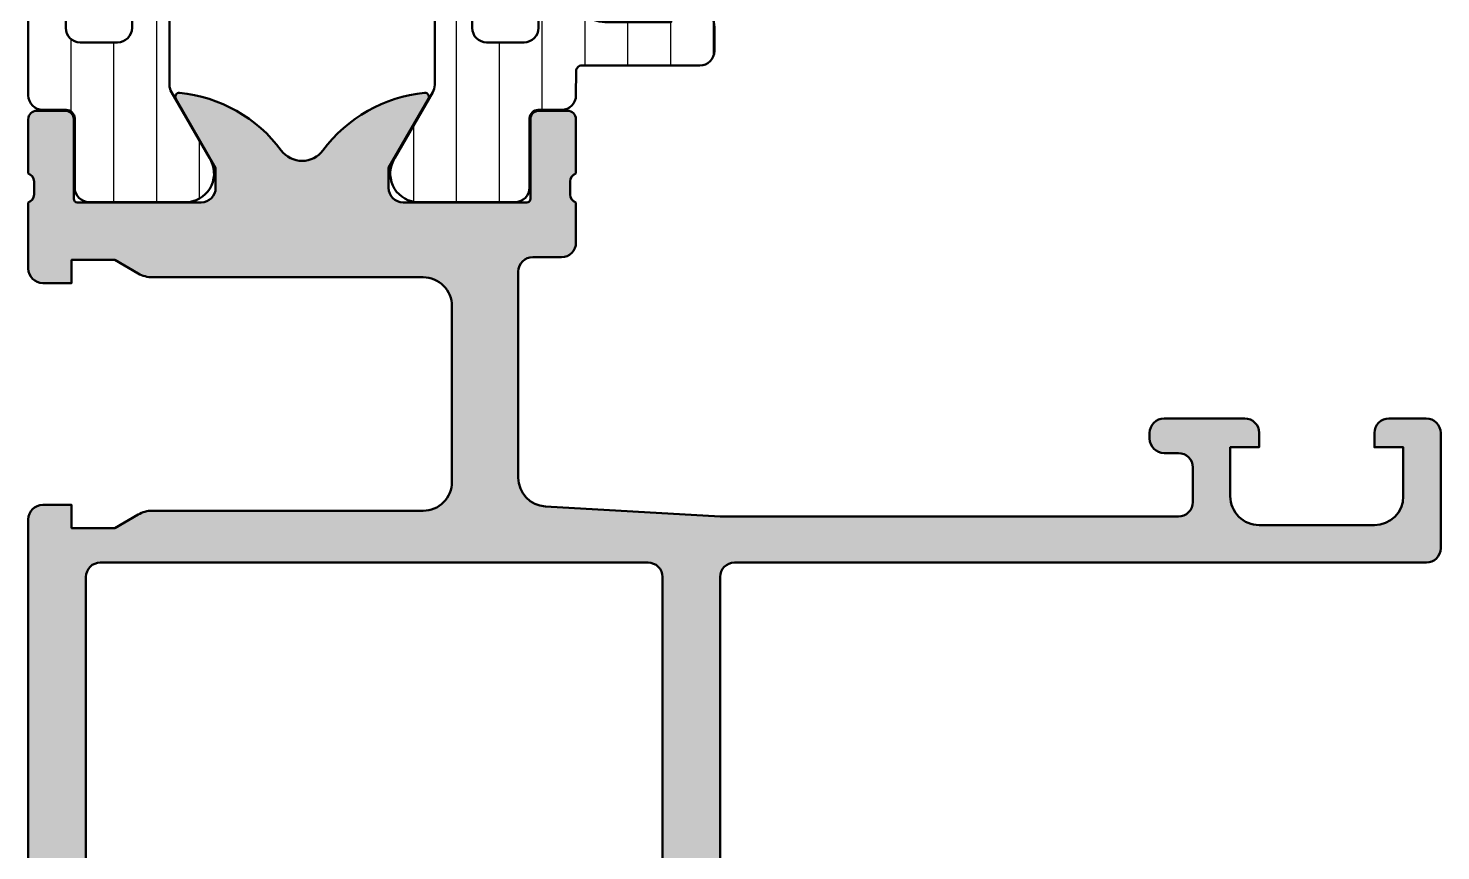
# Model space of a CAD drawing. Extents: x 0 to 49, y -95 to 75.
# Drawn here: x 0 to 49, y -10 to 18.54 of the extents above; entities that cross this region are included whole.
import ezdxf

# ---------------------------------------------------------------- set-up
doc = ezdxf.new("R2010")
doc.units = 0
for name, color, linetype, lineweight in [('0S-Alu contour', 7, 'Continuous', 50), ('0S-Alu hatch', 252, 'Continuous', 25), ('0S-Plastic contour', 254, 'Continuous', 50), ('0S-Plastic hatch', 253, 'Continuous', 25)]:
    doc.layers.add(name, color=color, linetype=linetype, lineweight=lineweight)
pattern_1 = [(90, (0, 0), (-1.4859, 0), [])]

# ---------------------------------------------------------------- blocks, each defined once
blk = doc.blocks.new('284029__09748C78_ECF6_44D1_A570_3251EB0C6A96___5C13610F_D05B_41A2_BBB3_F59C2A48DB5F_')
at = {"layer": '0S-Plastic hatch'}
h = blk.add_hatch(dxfattribs=at)
h.set_pattern_fill('ANSI31', color=256, scale=0.4680000000000001, angle=45, style=0)
h.set_pattern_definition(pattern_1)
edge = h.paths.add_edge_path()
edge.add_line((14.09998869130261, 50.92833361702787), (14.10107500373369, 16.57406486142846))
edge.add_ellipse((13.60107500401576, 16.57404727381013), major_axis=(-0.5000000000272513, 0), ratio=1, start_angle=150.0020786997533, end_angle=180.0020153926869, ccw=False)
edge.add_line((14.03409677568532, 16.32406298372892), (12.71570977789662, 14.04035838247477))
edge.add_arc((13.55698200855539, 13.49975392838028), 0.9999960709244785, 147.2750591980459, 261.8204672459872)
edge.add_line((13.41470721164119, 12.50993069970386), (16.89124870744704, 12.51005734716796))
edge.add_arc((16.89123323682728, 13.01005332437419), 0.4999959774455648, 270.0017728167003, 360.0023777790716)
edge.add_line((17.39122921384228, 13.01007407424409), (17.39081033362949, 15.41007244358258))
edge.add_ellipse((17.69081033343269, 15.41008330981691), major_axis=(-0.2999999999999934, 0), ratio=1, start_angle=-89.99792470211452, end_angle=0.002075297898500139, ccw=False)
edge.add_line((17.69079946719838, 15.71008330962011), (18.50113080001328, 15.71011193603832))
edge.add_arc((18.50111536862897, 16.21010925689816), 0.4999973210979775, 270.0017683158605, 360.0023822800018)
edge.add_line((19.00111268929476, 16.21013004610164), (19.0024332342847, 17.05120229122875))
edge.add_ellipse((19.20243323428467, 17.05120229122876), major_axis=(-0.1999999999999744, 0), ratio=1, start_angle=269.99999999999693, end_angle=360, ccw=False)
edge.add_line((19.20243323428468, 17.25120229122874), (23.30243323427305, 17.25120229122873))
edge.add_arc((23.30243323427306, 17.75120229122872), 0.4999999999999929, 269.9999999999984, 360)
edge.add_line((23.80243323427305, 17.75120229122872), (23.8024332342726, 18.58195151458679))
edge.add_arc((22.80243323427312, 18.58195151458676), 0.9999999999994704, 0, 74.99999999891885)
edge.add_line((23.06125227939373, 19.54787734087043), (22.30243323427317, 19.75120229122868))
edge.add_line((22.30243323427317, 19.75120229122868), (22.30243323427305, 18.75120229122873))
edge.add_line((22.30243323427305, 18.75120229122873), (20.0024332342847, 18.75120229122873))
edge.add_ellipse((20.0041424800059, 19.75532877543036), major_axis=(-1.004127938958011, 0), ratio=1, start_angle=0.23408772131568867, end_angle=89.90246998468012, ccw=False)
edge.add_line((19.00002292155801, 19.75122632025457), (19.00002292155801, 22.75110467439828))
edge.add_ellipse((20.00414226812574, 22.74707631855113), major_axis=(-1.004127427074085, 0), ratio=1, start_angle=270.0975179750856, end_angle=359.7701403215128, ccw=False)
edge.add_line((20.00243323428465, 23.75120229122874), (22.30243323427306, 23.75120229122874))
edge.add_line((22.30243323427306, 23.75120229122874), (22.30243323427306, 22.75120229122874))
edge.add_line((22.30243323427306, 22.75120229122874), (23.06125227939372, 22.95452724155691))
edge.add_arc((22.80243323427294, 23.92045306784114), 1.000000000000053, 285.0000000010824, 360)
edge.add_line((23.80243323427299, 23.92045306784114), (23.802433234273, 24.75120229122879))
edge.add_arc((23.30243323427307, 24.7512022912288), 0.4999999999999432, 0, 90.0000000000016)
edge.add_line((23.30243323427305, 25.25120229122875), (19.20243323428476, 25.25120229122874))
edge.add_ellipse((19.20416178718006, 25.45537538707201), major_axis=(-0.2041804127759002, 0), ratio=1, start_angle=1.1558689438223269, end_angle=89.5149389342746, ccw=False)
edge.add_line((19.00002292155801, 25.45125658823265), (19, 51.29262339778482))
edge.add_arc((18.5000026791402, 51.29260796640055), 0.4999973210979491, 0.0017683158931002, 90.0023822799165)
edge.add_line((18.49998188993747, 51.79260528706631), (17.68965055712254, 51.79257666064811))
edge.add_ellipse((17.68963969088828, 52.09257666045133), major_axis=(-0.3000000000000183, 0), ratio=1, start_angle=0.002075297898500139, end_angle=90.00207529787599, ccw=False)
edge.add_line((17.38963969108505, 52.09256579421694), (17.38988471166585, 54.49256418760248))
edge.add_arc((16.88988873445959, 54.49254871698271), 0.4999959774456003, 0.0017728167248697, 90.00237777907167)
edge.add_line((16.88986798458969, 54.99254469399775), (13.41332648878387, 54.99241804653365))
edge.add_arc((13.55567298966561, 54.00260512706299), 0.9999960709244696, 98.18368334978396, 212.729091397729)
edge.add_line((12.71443992344539, 53.46193973131242), (14.0329923529018, 51.17833064206305))
edge.add_ellipse((13.59998869164993, 50.9283149838687), major_axis=(-0.499999999999874, 0), ratio=1, start_angle=180.0021352027152, end_angle=210.002071897236, ccw=False)
edge = h.paths.add_edge_path()
edge.add_line((17.70055130142632, 48.95118994235431), (17.70055130142633, 40.10119604587005))
edge.add_ellipse((17.20055129926904, 40.10119604774748), major_axis=(-0.5000000021572859, 0), ratio=1, start_angle=89.99810091050148, end_angle=180, ccw=False)
edge.add_line((17.2005347265867, 39.60119604586484), (15.90054062027396, 39.60119604586484))
edge.add_ellipse((15.90053698091721, 40.10119240650809), major_axis=(-0.4999963606564967, 0), ratio=1, start_angle=-0.000417042864683026, end_angle=90.00041704259922, ccw=False)
edge.add_line((15.40054062027396, 40.10119604586716), (15.40054062027398, 48.95118994234916))
edge.add_ellipse((15.90053698091736, 48.95119358170578), major_axis=(-0.4999963606566246, 0), ratio=1, start_angle=-90.00041704258331, end_angle=0.00041704286462618256, ccw=False)
edge.add_line((15.90054062027397, 49.45118994234917), (17.20053472654187, 49.45118994234916))
edge.add_ellipse((17.20055129933873, 48.9511899405362), major_axis=(-0.5000000020876216, 0), ratio=1, start_angle=180, end_angle=270.00189910262196, ccw=False)
edge = h.paths.add_edge_path()
edge.add_line((17.70055130141595, 38.10119604656852), (17.70055130141594, 29.40118994305283))
edge.add_ellipse((17.20055130141596, 29.4011899430476), major_axis=(-0.4999999999999787, 0), ratio=1, start_angle=89.9999999999975, end_angle=180, ccw=False)
edge.add_line((17.20055130141594, 28.90118994304762), (15.90054062026359, 28.90118994304764))
edge.add_ellipse((15.90054062026358, 29.40118994304762), major_axis=(-0.4999999999999858, 0), ratio=1, start_angle=0, end_angle=90.0000000000008, ccw=False)
edge.add_line((15.4005406202636, 29.40118994304762), (15.40054062026359, 38.10119604656851))
edge.add_ellipse((15.9005406202636, 38.1011960465633), major_axis=(-0.5000000000000107, 0), ratio=1, start_angle=270.00000000119184, end_angle=360, ccw=False)
edge.add_line((15.9005406202532, 38.6011960465633), (17.20055130140553, 38.60119604656331))
edge.add_ellipse((17.20055130141595, 38.1011960465633), major_axis=(-0.5000000000000142, 0), ratio=1, start_angle=180, end_angle=270.00000000119405, ccw=False)
edge = h.paths.add_edge_path()
edge.add_line((17.70055130141594, 27.40118994305277), (17.70055130141594, 18.55118078777943))
edge.add_ellipse((17.20056656020501, 18.55118078777423), major_axis=(-0.4999847412109304, 0), ratio=1, start_angle=89.9999999999996, end_angle=180, ccw=False)
edge.add_line((17.20056656020501, 18.0511960465633), (15.90055587905266, 18.0511960465633))
edge.add_ellipse((15.90055587905266, 18.55121130535237), major_axis=(-0.5000152587890625, 0), ratio=1, start_angle=0, end_angle=90, ccw=False)
edge.add_line((15.4005406202636, 18.55121130535237), (15.4005406202636, 27.40118994304763))
edge.add_ellipse((15.90053698090691, 27.40119358240433), major_axis=(-0.4999963606565589, 0), ratio=1, start_angle=-90.00041704259212, end_angle=0.00041704286462618256, ccw=False)
edge.add_line((15.9005406202636, 27.90118994304764), (17.20053472653152, 27.90118994304763))
edge.add_ellipse((17.20055129932833, 27.40118994123467), major_axis=(-0.5000000020876109, 0), ratio=1, start_angle=180, end_angle=270.0018991026167, ccw=False)
at = {"layer": '0S-Alu contour', "color": 7}
for points in [[(15.90054062027397, 49.45118994234917), (17.20053472654187, 49.45118994234916)], [(15.40054062027396, 40.10119604586716), (15.40054062027398, 48.95118994234916)], [(17.70055130142632, 48.95118994235431), (17.70055130142633, 40.10119604587005)], [(17.2005347265867, 39.60119604586484), (15.90054062027396, 39.60119604586484)], [(15.9005406202532, 38.6011960465633), (17.20055130140553, 38.60119604656331)], [(15.4005406202636, 29.40118994304762), (15.40054062026359, 38.10119604656851)], [(17.70055130141595, 38.10119604656852), (17.70055130141594, 29.40118994305283)], [(17.20055130141594, 28.90118994304762), (15.90054062026359, 28.90118994304764)], [(15.9005406202636, 27.90118994304764), (17.20053472653152, 27.90118994304763)], [(15.4005406202636, 18.55121130535237), (15.4005406202636, 27.40118994304763)], [(17.70055130141594, 27.40118994305277), (17.70055130141594, 18.55118078777943)], [(17.20056656020501, 18.0511960465633), (15.90055587905266, 18.0511960465633)]]:
    blk.add_lwpolyline(points, dxfattribs=at)
at = {"layer": '0S-Alu contour', "color": 7, "extrusion": (0, 0, -1)}
for centre, radius, start, end in [((-15.90053698091736, 48.95119358170578), 0.4999963606566246, 359.9995829571354, 90.00041704258331), ((-17.20055129933873, 48.9511899405362), 0.5000000020876216, 89.99810089737804, 180), ((-15.90053698091721, 40.10119240650809), 0.4999963606564967, 269.9995829574008, 0.0004170428646345), ((-17.20055129926904, 40.10119604774748), 0.5000000021572859, 180, 270.0018990894985), ((-15.9005406202636, 38.1011960465633), 0.5000000000000107, 0, 89.99999999880818), ((-17.20055130141595, 38.1011960465633), 0.5000000000000142, 89.99999999880595, 180), ((-15.90054062026358, 29.40118994304762), 0.4999999999999858, 269.9999999999992, 0), ((-17.20055130141596, 29.4011899430476), 0.4999999999999787, 180, 270.0000000000025), ((-15.90053698090691, 27.40119358240433), 0.4999963606565589, 359.9995829571354, 90.00041704259226), ((-17.20055129932833, 27.40118994123467), 0.5000000020876109, 89.99810089738334, 180), ((-15.90055587905266, 18.55121130535237), 0.5000152587890625, 270, 0), ((-17.20056656020501, 18.55118078777423), 0.4999847412109304, 180, 270.0000000000004)]:
    blk.add_arc(centre, radius, start, end, dxfattribs=at)
at = {"layer": '0S-Plastic contour', "color": 7}
for points in [[(16.88986798458969, 54.99254469399775), (13.41332648878387, 54.99241804653365)], [(17.38963969108505, 52.09256579421694), (17.38988471166585, 54.49256418760248)], [(12.71443992344539, 53.46193973131242), (14.0329923529018, 51.17833064206305)], [(18.49998188993747, 51.79260528706631), (17.68965055712254, 51.79257666064811)], [(19.00002292155801, 25.45125658823265), (19, 51.29262339778482)], [(14.09998869130261, 50.92833361702787), (14.10107500373369, 16.57406486142846)], [(23.30243323427305, 25.25120229122875), (19.20243323428476, 25.25120229122874)], [(23.80243323427299, 23.92045306784114), (23.802433234273, 24.75120229122879)], [(20.00243323428465, 23.75120229122874), (22.30243323427306, 23.75120229122874), (22.30243323427306, 22.75120229122874), (23.06125227939372, 22.95452724155691)], [(19.00002292155801, 19.75122632025457), (19.00002292155801, 22.75110467439828)], [(23.06125227939373, 19.54787734087043), (22.30243323427317, 19.75120229122868), (22.30243323427305, 18.75120229122873), (20.0024332342847, 18.75120229122873)], [(23.80243323427305, 17.75120229122872), (23.8024332342726, 18.58195151458679)], [(19.20243323428468, 17.25120229122874), (23.30243323427305, 17.25120229122873)], [(19.00111268929476, 16.21013004610164), (19.0024332342847, 17.05120229122875)], [(14.03409677568532, 16.32406298372892), (12.71570977789662, 14.04035838247477)], [(17.69079946719838, 15.71008330962011), (18.50113080001328, 15.71011193603832)], [(17.39122921384228, 13.01007407424409), (17.39081033362949, 15.41007244358258)], [(13.41470721164119, 12.50993069970386), (16.89124870744704, 12.51005734716796)]]:
    blk.add_lwpolyline(points, dxfattribs=at)
for centre, radius, start, end in [((13.55567298966561, 54.00260512706299), 0.9999960709244696, 98.18368334978396, 212.729091397729), ((16.88988873445959, 54.49254871698271), 0.4999959774456003, 0.0017728167248697, 90.00237777907167), ((18.5000026791402, 51.29260796640055), 0.4999973210979491, 0.0017683158931002, 90.0023822799165), ((23.30243323427307, 24.7512022912288), 0.4999999999999432, 0, 90.0000000000016), ((22.80243323427294, 23.92045306784114), 1.000000000000053, 285.0000000010824, 0), ((22.80243323427312, 18.58195151458676), 0.9999999999994704, 0, 74.99999999891885), ((23.30243323427306, 17.75120229122872), 0.4999999999999929, 269.9999999999984, 0), ((18.50111536862897, 16.21010925689816), 0.4999973210979775, 270.0017683158605, 0.0023822800018465), ((13.55698200855539, 13.49975392838028), 0.9999960709244785, 147.2750591980459, 261.8204672459872), ((16.89123323682728, 13.01005332437419), 0.4999959774455648, 270.0017728167003, 0.0023777790715539)]:
    blk.add_arc(centre, radius, start, end, dxfattribs=at)
at = {"layer": '0S-Plastic contour', "color": 7, "extrusion": (0, 0, -1)}
for centre, radius, start, end in [((-17.68963969088828, 52.09257666045133), 0.3000000000000183, 269.997924702124, 359.9979247021015), ((-13.59998869164993, 50.9283149838687), 0.499999999999874, 149.997928102764, 179.9978647972848), ((-19.20416178718006, 25.45537538707201), 0.2041804127759002, 270.4850610657254, 358.8441310561777), ((-20.00414226812574, 22.74707631855113), 1.004127427074085, 0.2298596784871673, 89.90248202491439), ((-20.0041424800059, 19.75532877543036), 1.004127938958011, 270.0975300153199, 359.7659122786843), ((-19.20243323428467, 17.05120229122876), 0.1999999999999744, 0, 90.00000000000306), ((-13.60107500401576, 16.57404727381013), 0.5000000000272513, 179.9979846073131, 209.9979213002468), ((-17.69081033343269, 15.41008330981691), 0.2999999999999934, 359.9979247021015, 89.99792470211455)]:
    blk.add_arc(centre, radius, start, end, dxfattribs=at)
blk = doc.blocks.new('284029__3BB3FDA7_FF29_4E46_ABAE_B8076FEE9A4C___2D471C62_AC7B_4EA0_95AF_9624F34230F3_')
at = {"layer": '0S-Plastic hatch'}
h = blk.add_hatch(dxfattribs=at)
h.set_pattern_fill('ANSI31', color=256, scale=0.4680000000000001, angle=45, style=0)
h.set_pattern_definition(pattern_1)
edge = h.paths.add_edge_path()
edge.add_line((-0.0002396234800899, 51.2923665829539), (0.0008730658146567, 16.20987323126994))
edge.add_arc((0.5008703866745102, 16.20988866265423), 0.4999973210979823, 180.001768315893, 270.0023822799114)
edge.add_line((0.5008911758771978, 15.70989134198845), (1.311222508692105, 15.70991996840664))
edge.add_ellipse((1.311233374926424, 15.40991996860344), major_axis=(-0.2999999999999934, 0), ratio=1, start_angle=180.0020752978986, end_angle=270.00207529788605, ccw=False)
edge.add_line((1.611233374729627, 15.40993083483783), (1.610988354148806, 13.00993244145228))
edge.add_arc((2.110984331355042, 13.00994791207203), 0.4999959774455781, 180.0017728167248, 270.0023777790721)
edge.add_line((2.111005081224946, 12.50995193505701), (5.587546577030787, 12.5100785825211))
edge.add_arc((5.445200076149012, 13.4998915019918), 0.99999607092448, 278.1836833497855, 392.7290913977266)
edge.add_line((6.28643314236926, 14.04055689774233), (4.967880712912856, 16.3241659869917))
edge.add_ellipse((5.400884374164903, 16.5741816451861), major_axis=(-0.5000000000000548, 0), ratio=1, start_angle=0.0021352027151237962, end_angle=30.002071897230223, ccw=False)
edge.add_line((4.900884374512044, 16.57416301202731), (4.899798062080973, 50.9284317676263))
edge.add_ellipse((5.399798061771703, 50.92844935524811), major_axis=(-0.5000000000000546, 0), ratio=1, start_angle=-29.997921301460906, end_angle=0.002015393048509395, ccw=False)
edge.add_line((4.966776290130999, 51.17843364532491), (6.285163287918043, 53.46213824658))
edge.add_arc((5.443891057259255, 54.00274270067447), 0.999996070924482, 327.2750591980466, 441.8204672459869)
edge.add_line((5.58616585417347, 54.9925659293509), (2.109624358367626, 54.9924392818868))
edge.add_arc((2.109639828987384, 54.49244330468058), 0.4999959774455675, 90.00177281669987, 180.0023777790715)
edge.add_line((1.609643851972377, 54.49242255481068), (1.610062732185175, 52.09242418547218))
edge.add_ellipse((1.310062732381975, 52.09241331923785), major_axis=(-0.2999999999999912, 0), ratio=1, start_angle=90.0020752978844, end_angle=180.0020752978986, ccw=False)
edge.add_line((1.310073598616285, 51.79241331943465), (0.4997422658013817, 51.79238469301645))
edge.add_arc((0.4997576971856851, 51.29238737215661), 0.4999973210979623, 90.00176831585983, 180.0023822800018)
edge = h.paths.add_edge_path()
edge.add_line((1.300321764398718, 40.101306686002), (1.300321764398718, 48.95131584127534))
edge.add_ellipse((1.800306505609649, 48.95131584128053), major_axis=(-0.4999847412109306, 0), ratio=1, start_angle=269.9999999999992, end_angle=360, ccw=False)
edge.add_line((1.800306505609655, 49.45130058249146), (3.100317186761999, 49.45130058249146))
edge.add_ellipse((3.100317186762006, 48.9512853237024), major_axis=(-0.5000152587890554, 0), ratio=1, start_angle=180, end_angle=270.0000000000008, ccw=False)
edge.add_line((3.600332445551062, 48.95128532369721), (3.600332445551062, 40.10130668600953))
edge.add_ellipse((3.100336084907739, 40.10130304665046), major_axis=(-0.4999963606565682, 0), ratio=1, start_angle=89.99958295740907, end_angle=180.0004170428646, ccw=False)
edge.add_line((3.100332445551062, 39.60130668600714), (1.800338339283145, 39.60130668600714))
edge.add_ellipse((1.80032176648634, 40.1013066878201), major_axis=(-0.5000000020876216, 0), ratio=1, start_angle=0, end_angle=90.00189910261571, ccw=False)
edge = h.paths.add_edge_path()
edge.add_line((1.300321764398704, 29.40130058248625), (1.300321764398718, 38.10130668600194))
edge.add_ellipse((1.800321764398718, 38.10130668600714), major_axis=(-0.5, 0), ratio=1, start_angle=270, end_angle=360, ccw=False)
edge.add_line((1.800321764398718, 38.60130668600714), (3.100332445551076, 38.60130668600715))
edge.add_ellipse((3.100332445551072, 38.10130668600716), major_axis=(-0.4999999999999894, 0), ratio=1, start_angle=180, end_angle=269.9999999999996, ccw=False)
edge.add_line((3.600332445551062, 38.10130668600195), (3.600332445551062, 29.40130058249147))
edge.add_ellipse((3.100332445551047, 29.40130058249147), major_axis=(-0.5000000000000142, 0), ratio=1, start_angle=90.000000001192, end_angle=180, ccw=False)
edge.add_line((3.10033244556145, 28.90130058249146), (1.80032176440912, 28.90130058249146))
edge.add_ellipse((1.800321764398704, 29.40130058249146), major_axis=(-0.5, 0), ratio=1, start_angle=0, end_angle=90.00000000119371, ccw=False)
edge = h.paths.add_edge_path()
edge.add_line((3.600332445540673, 27.4013005831899), (3.600332445540673, 18.5513066867056))
edge.add_ellipse((3.100336084897297, 18.55130304734897), major_axis=(-0.4999963606566215, 0), ratio=1, start_angle=89.99958295741521, end_angle=180.0004170428646, ccw=False)
edge.add_line((3.100332445540673, 18.0513066867056), (1.800338339272771, 18.0513066867056))
edge.add_ellipse((1.80032176647595, 18.55130668851857), major_axis=(-0.5000000020876207, 0), ratio=1, start_angle=0, end_angle=90.00189910261747, ccw=False)
edge.add_line((1.300321764388329, 18.55130668851857), (1.30032176438833, 27.40130058318471))
edge.add_ellipse((1.800321766545636, 27.40130058130726), major_axis=(-0.5000000021573064, 0), ratio=1, start_angle=269.99810091050426, end_angle=360, ccw=False)
edge.add_line((1.80033833922795, 27.90130058318991), (3.100332445540688, 27.90130058318992))
edge.add_ellipse((3.100336084897408, 27.40130422254666), major_axis=(-0.4999963606565109, 0), ratio=1, start_angle=179.9995829571355, end_angle=270.0004170425959, ccw=False)
at = {"layer": '0S-Alu contour', "color": 7}
for points in [[(1.800306505609655, 49.45130058249146), (3.100317186761999, 49.45130058249146)], [(1.300321764398718, 40.101306686002), (1.300321764398718, 48.95131584127534)], [(3.600332445551062, 48.95128532369721), (3.600332445551062, 40.10130668600953)], [(3.100332445551062, 39.60130668600714), (1.800338339283145, 39.60130668600714)], [(1.800321764398718, 38.60130668600714), (3.100332445551076, 38.60130668600715)], [(1.300321764398704, 29.40130058248625), (1.300321764398718, 38.10130668600194)], [(3.600332445551062, 38.10130668600195), (3.600332445551062, 29.40130058249147)], [(3.10033244556145, 28.90130058249146), (1.80032176440912, 28.90130058249146)], [(1.80033833922795, 27.90130058318991), (3.100332445540688, 27.90130058318992)], [(1.300321764388329, 18.55130668851857), (1.30032176438833, 27.40130058318471)], [(3.600332445540673, 27.4013005831899), (3.600332445540673, 18.5513066867056)], [(3.100332445540673, 18.0513066867056), (1.800338339272771, 18.0513066867056)]]:
    blk.add_lwpolyline(points, dxfattribs=at)
at = {"layer": '0S-Alu contour', "color": 7, "extrusion": (0, 0, -1)}
for centre, radius, start, end in [((-1.800306505609649, 48.95131584128053), 0.4999847412109306, 0, 90.00000000000078), ((-3.100317186762006, 48.9512853237024), 0.5000152587890554, 89.9999999999992, 180), ((-1.80032176648634, 40.1013066878201), 0.5000000020876216, 269.9981008973843, 0), ((-3.100336084907739, 40.10130304665046), 0.4999963606565682, 179.9995829571354, 270.000417042591), ((-1.800321764398718, 38.10130668600714), 0.5, 0, 90), ((-3.100332445551072, 38.10130668600716), 0.4999999999999894, 90.0000000000004, 180), ((-1.800321764398704, 29.40130058249146), 0.5, 269.9999999988063, 0), ((-3.100332445551047, 29.40130058249147), 0.5000000000000142, 180, 269.999999998808), ((-1.800321766545636, 27.40130058130726), 0.5000000021573064, 0, 90.00189908949572), ((-3.100336084897408, 27.40130422254666), 0.4999963606565109, 89.99958295740404, 180.0004170428646), ((-1.80032176647595, 18.55130668851857), 0.5000000020876207, 269.9981008973825, 0), ((-3.100336084897297, 18.55130304734897), 0.4999963606566215, 179.9995829571354, 270.0004170425849)]:
    blk.add_arc(centre, radius, start, end, dxfattribs=at)
at = {"layer": '0S-Plastic contour', "color": 7}
for points in [[(5.58616585417347, 54.9925659293509), (2.109624358367626, 54.9924392818868)], [(1.609643851972377, 54.49242255481068), (1.610062732185175, 52.09242418547218)], [(4.966776290130999, 51.17843364532491), (6.285163287918043, 53.46213824658)], [(1.310073598616285, 51.79241331943465), (0.4997422658013817, 51.79238469301645)], [(-0.0002396234800899, 51.2923665829539), (0.0008730658146567, 16.20987323126994)], [(4.900884374512044, 16.57416301202731), (4.899798062080973, 50.9284317676263)], [(6.28643314236926, 14.04055689774233), (4.967880712912856, 16.3241659869917)], [(0.5008911758771978, 15.70989134198845), (1.311222508692105, 15.70991996840664)], [(1.611233374729627, 15.40993083483783), (1.610988354148806, 13.00993244145228)], [(2.111005081224946, 12.50995193505701), (5.587546577030787, 12.5100785825211)]]:
    blk.add_lwpolyline(points, dxfattribs=at)
for centre, radius, start, end in [((2.109639828987384, 54.49244330468058), 0.4999959774455675, 90.00177281669987, 180.0023777790715), ((5.443891057259255, 54.00274270067447), 0.999996070924482, 327.2750591980466, 81.8204672459869), ((0.4997576971856851, 51.29238737215661), 0.4999973210979623, 90.00176831585983, 180.0023822800018), ((0.5008703866745102, 16.20988866265423), 0.4999973210979823, 180.001768315893, 270.0023822799114), ((5.445200076149012, 13.4998915019918), 0.99999607092448, 278.1836833497855, 32.72909139772663), ((2.110984331355042, 13.00994791207203), 0.4999959774455781, 180.0017728167248, 270.0023777790721)]:
    blk.add_arc(centre, radius, start, end, dxfattribs=at)
at = {"layer": '0S-Plastic contour', "color": 7, "extrusion": (0, 0, -1)}
for centre, radius, start, end in [((-1.310062732381975, 52.09241331923785), 0.2999999999999912, 179.9979247021014, 269.9979247021156), ((-5.399798061771703, 50.92844935524811), 0.5000000000000546, 359.9979846069515, 29.99792130146082), ((-5.400884374164903, 16.5741816451861), 0.5000000000000548, 329.9979281027698, 359.9978647972849), ((-1.311233374926424, 15.40991996860344), 0.2999999999999934, 89.99792470211396, 179.9979247021014)]:
    blk.add_arc(centre, radius, start, end, dxfattribs=at)
blk = doc.blocks.new('346480__684FF75D_464F_447E_9E06_31E1C3634632_')
at = {"layer": '0S-Alu hatch'}
h = blk.add_hatch(color=256, dxfattribs=at)
edge = h.paths.add_edge_path()
edge.add_arc((0.4999999999999999, 10.2003173828125), 0.5000000000000002, 180, 270.0000000000001)
edge.add_line((0.5000000000000006, 9.7003173828125), (1.5, 9.7003173828125))
edge.add_line((1.5, 9.7003173828125), (1.499999999999999, 10.500244140625))
edge.add_line((1.499999999999999, 10.500244140625), (2.999999999999999, 10.500244140625))
edge.add_line((2.999999999999999, 10.500244140625), (3.808919191360467, 10.03320789337158))
edge.add_arc((4.308922731759087, 10.89922192510853), 0.9999919217555953, 239.9994985376209, 269.999838129929)
edge.add_line((4.30891990661621, 9.899230003356934), (13.69944667816161, 9.899188995361328))
edge.add_ellipse((13.69934552502535, 8.899225161391964), major_axis=(-0.9999638390855274, 0), ratio=1, start_angle=179.9900591016519, end_angle=269.9942041426142, ccw=False)
edge.add_line((14.69930934906005, 8.899051666259767), (14.69959926605225, 2.79845809936523))
edge.add_ellipse((13.69959320002104, 2.798586233183771), major_axis=(-1.000006074240297, 0), ratio=1, start_angle=89.99160496681242, end_angle=179.9926585175712, ccw=False)
edge.add_line((13.69944667816162, 1.798580169677735), (4.307377815246583, 1.799596428871155))
edge.add_arc((4.307270301113189, 0.7995933981088649), 1.000003036541917, 89.99383991261199, 120.0002631820531)
edge.add_line((3.807264804840087, 1.665619134902953), (3, 1.199539184570312))
edge.add_line((3, 1.199539184570312), (1.5, 1.199539184570312))
edge.add_line((1.5, 1.199539184570312), (1.5, 1.999588012695312))
edge.add_line((1.5, 1.999588012695312), (0.5000000000000002, 1.999588012695312))
edge.add_arc((0.500000384852995, 1.499587715108841), 0.5000002975866192, 90.00004410087843, 179.9999659131473)
edge.add_line((8.72664645e-08, 1.499588012695312), (0, -84.79968261718751))
edge.add_arc((0.499992541735863, -84.79969007545164), 0.4999925417914895, 179.9991453333466, 270.0008546668651)
edge.add_line((0.5000000000000125, -85.2996826171875), (1.5, -85.29968261718749))
edge.add_line((1.5, -85.29968261718749), (1.5, -84.49975585937499))
edge.add_line((1.5, -84.49975585937499), (3, -84.49975585937499))
edge.add_line((3, -84.49975585937499), (3.808919191360374, -84.96679687499994))
edge.add_arc((4.308903445412084, -84.10081211205838), 0.999956931045834, 239.9996170167841, 270.0009431981444)
edge.add_line((4.308919906616204, -85.10076904296871), (13.69944667816161, -85.10081481933594))
edge.add_ellipse((13.69934552502534, -86.10077865330533), major_axis=(-0.9999638390855523, 0), ratio=1, start_angle=179.9900591016519, end_angle=269.9942041426133, ccw=False)
edge.add_line((14.69930934906006, -86.10095214843754), (14.69959926605224, -92.20153808593751))
edge.add_ellipse((13.69959320002104, -92.201409952119), major_axis=(-1.000006074240288, 0), ratio=1, start_angle=89.99160496681299, end_angle=179.9926585175712, ccw=False)
edge.add_line((13.69944667816163, -93.20141601562501), (4.307377815246608, -93.20040893554688))
edge.add_arc((4.307216545032994, -94.20024443259766), 0.9998355100569623, 89.99075837720464, 120.0022488357625)
edge.add_line((3.807264804840156, -93.33438110351562), (2.999999999999953, -93.80046081542972))
edge.add_line((2.999999999999953, -93.80046081542972), (1.499999999999999, -93.80046081542969))
edge.add_line((1.499999999999999, -93.80046081542969), (1.5, -93.00041198730467))
edge.add_line((1.5, -93.00041198730467), (0.5, -93.00041198730467))
edge.add_arc((0.4999925049229173, -93.50040440496389), 0.4999924177153774, 89.99914111440741, 180.0008688853181)
edge.add_line((8.72650328e-08, -93.50041198730472), (0, -94.49999999999999))
edge.add_arc((0.5000028962247893, -94.49999710377516), 0.5000028962331773, 180.0003318808263, 269.99966811901)
edge.add_line((0.5000000000000135, -94.99999999999996), (22.49999237060551, -94.99999999999999))
edge.add_arc((22.49996799735949, -93.499975626754), 1.500024373443993, 270.0009309742924, 359.9990690257042)
edge.add_line((23.99999237060547, -93.50000000000004), (24, -0.4998111128807068))
edge.add_ellipse((24.49999855546816, -0.4998097307728609), major_axis=(-0.4999985554700597, 0), ratio=1, start_angle=-89.99972839826569, end_angle=0.000158376737317667, ccw=False)
edge.add_line((24.49999618530274, 0.00018882469158), (48.50126647949218, 0.0003776550292969))
edge.add_arc((48.50039835766893, 0.4997802732136743), 0.4994033727208008, 270.0995983294113, 360.0352749676992)
edge.add_line((48.99980163574217, 0.5000877380371102), (48.99980163574218, 4.50008773803711))
edge.add_arc((48.49980527509885, 4.500091377393772), 0.4999963606565819, 359.9995829571354, 450.0004170425894)
edge.add_line((48.49980163574218, 5.000087738037109), (47.19978332519531, 5.00008773803711))
edge.add_arc((47.19976307025864, 4.500138508384318), 0.4999492300630961, 89.99767871952562, 180.0058184440998)
edge.add_line((46.69981384277344, 4.500087738037095), (46.69981384277344, 4.000087738037109))
edge.add_line((46.69981384277344, 4.000087738037109), (47.69981384277341, 4.000087738037109))
edge.add_line((47.69981384277341, 4.000087738037109), (47.69981384277344, 2.300090789794916))
edge.add_ellipse((46.69977066427386, 2.300133968294499), major_axis=(-1.000043179431732, 0), ratio=1, start_angle=90.00247383897312, end_angle=179.9975261609891, ccw=False)
edge.add_line((46.69981384277344, 1.300090789794917), (42.69978332519531, 1.300090789794921))
edge.add_ellipse((42.69976659306576, 2.30004354106355), major_axis=(-0.9999527514086175, 0), ratio=1, start_angle=-0.002707280691993219, end_angle=90.0009587257037, ccw=False)
edge.add_line((41.69981384277341, 2.300090789794909), (41.69981384277343, 4.000087738037109))
edge.add_line((41.69981384277343, 4.000087738037109), (42.69981384277343, 4.000087738037109))
edge.add_line((42.69981384277343, 4.000087738037109), (42.69981384277343, 4.500087738037109))
edge.add_arc((42.19976510699945, 4.500039002263123), 0.5000487381489312, 0.0055841639549441, 89.99441583599246)
edge.add_line((42.19981384277344, 5.00008773803711), (39.39979553222656, 5.000087738037109))
edge.add_arc((39.39978173224186, 4.500101538021816), 0.4999862002057379, 89.99841859459156, 180.0015814054484)
edge.add_line((38.89979553222656, 4.500087738037109), (38.89979553222656, 4.300090789794923))
edge.add_arc((39.39978265065038, 4.30007790821874), 0.4999871185897568, 179.9985238419079, 270.0014761579293)
edge.add_line((39.39979553222658, 3.800090789794922), (39.89979553222658, 3.800090789794921))
edge.add_ellipse((39.89979279135896, 3.30008804892732), major_axis=(-0.5000027408751132, 0), ratio=1, start_angle=180.0003140784808, end_angle=269.99968592142864, ccw=False)
edge.add_line((40.39979553222656, 3.300090789794923), (40.39979553222656, 2.100086212158216))
edge.add_ellipse((39.89979917158321, 2.100082572801564), major_axis=(-0.4999963606566033, 0), ratio=1, start_angle=89.999582957413, end_angle=180.0004170428646, ccw=False)
edge.add_line((39.89979553222657, 1.600086212158206), (23.99980163574219, 1.600086212158203))
edge.add_line((23.99980163574219, 1.600086212158203), (17.94276428222655, 1.946201324462889))
edge.add_ellipse((17.99979230732959, 2.944564558837879), major_axis=(-0.9999906716559133, 0), ratio=1, start_angle=-0.0006706298242988851, end_angle=86.73073064799007, ccw=False)
edge.add_line((16.99980163574218, 2.944576263427722), (17.00064086914062, 10.09779357910156))
edge.add_ellipse((17.50064916761322, 10.09772424528892), major_axis=(-0.5000083032796985, 0), ratio=1, start_angle=269.99220842214254, end_angle=359.9920550621753, ccw=False)
edge.add_line((17.50071716308594, 10.59773254394531), (18.49993133544986, 10.59759532276075))
edge.add_arc((18.5, 11.09759531804593), 0.5000000000000036, 269.9921316221251, 360)
edge.add_line((19, 11.09759531804593), (19, 12.49999999999999))
edge.add_ellipse((19.07883644654305, 12.76752059199311), major_axis=(-0.2788950563274388, 0), ratio=1, start_angle=-1.1645893740997053, end_angle=73.5801235805074, ccw=False)
edge.add_line((18.799999, 12.77318899999149), (18.79999899999999, 13.22678299999148))
edge.add_ellipse((19.07886709564316, 13.23244365946855), major_axis=(-0.2789255417371506, 0), ratio=1, start_angle=-73.57540544464592, end_angle=1.162870072887472, ccw=False)
edge.add_line((19, 13.49998699999149), (19, 15.379998))
edge.add_arc((18.7, 15.379998), 0.3000000000000043, 0, 89.99999999999935)
edge.add_line((18.7, 15.679998), (17.72002568095721, 15.679998))
edge.add_arc((17.72002568095721, 15.379998), 0.3000000000000025, 90, 180)
edge.add_line((17.42002568095721, 15.379998), (17.42002568095721, 12.62))
edge.add_ellipse((17.30002568095721, 12.62), major_axis=(-0.1199999999999974, 0), ratio=1, start_angle=89.9999999999983, end_angle=180, ccw=False)
edge.add_line((17.30002568095721, 12.5), (13, 12.5))
edge.add_ellipse((13, 13), major_axis=(-0.5000000000000018, 0), ratio=1, start_angle=0, end_angle=89.99999999999977, ccw=False)
edge.add_line((12.5, 13), (12.5, 13.7))
edge.add_line((12.5, 13.7), (13.88149545762236, 16.09282032302754))
edge.add_arc((13.7618802153517, 16.1618802153517), 0.1381197846482991, 329.999999999999, 455.6225775507931)
edge.add_arc((14.23822324117379, 11.32339113815219), 4.999999999999989, 95.62257755079341, 143.4259783373472)
edge.add_ellipse((9.500005660704009, 14.83896991839976), major_axis=(-0.8999999999999989, 0), ratio=1, start_angle=36.57383714956262, end_angle=143.4259783373474, ccw=False)
edge.add_arc((4.76177675882619, 11.32340639694125), 5.000000000000007, 36.57383714956222, 84.3774224492064)
edge.add_arc((5.238119784648298, 16.16189547414076), 0.1381197846482983, 84.3774224492073, 210.0000000000012)
edge.add_line((5.118504542377637, 16.09283558181661), (6.5, 13.70001525878906))
edge.add_line((6.5, 13.70001525878906), (6.5, 13.00001525878906))
edge.add_ellipse((6.000000000000002, 13.00001525878906), major_axis=(-0.4999999999999983, 0), ratio=1, start_angle=89.99999999999977, end_angle=180, ccw=False)
edge.add_line((6, 12.50001525878906), (1.701887922067871, 12.50001525878906))
edge.add_ellipse((1.699974319042768, 12.62), major_axis=(-0.1199999999999785, 0), ratio=1, start_angle=0, end_angle=90.91371687037991, ccw=False)
edge.add_line((1.57997431904279, 12.62), (1.57997431904279, 15.379998))
edge.add_arc((1.279974319042792, 15.379998), 0.2999999999999983, 0, 89.99999999999987)
edge.add_line((1.279974319042793, 15.679998), (0.3000000000000066, 15.679998))
edge.add_arc((0.3000000000000072, 15.379998), 0.3000000000000043, 90.00000000000011, 180)
edge.add_line((2.9e-15, 15.379998), (3.6e-15, 13.49998699999149))
edge.add_ellipse((-0.0788670956431649, 13.23244365946855), major_axis=(-0.2789255417371494, 0), ratio=1, start_angle=178.8371299271133, end_angle=253.5754054446451, ccw=False)
edge.add_line((0.2000010000000029, 13.22678299999149), (0.2000010000000039, 12.77318899999149))
edge.add_ellipse((-0.0788364465430439, 12.76752059199312), major_axis=(-0.2788950563274348, 0), ratio=1, start_angle=106.4198764194922, end_angle=181.1645893740969, ccw=False)
edge.add_line((-3e-16, 12.5), (-4e-16, 10.2003173828125))
edge = h.paths.add_edge_path()
edge.add_line((1.999984741210937, -82.8000030517578), (1.999984741210937, -0.4999999701976777))
edge.add_ellipse((2.499975999296186, -0.499991258084729), major_axis=(-0.4999912581611513, 0), ratio=1, start_angle=-90.00100176715478, end_angle=0.0009983520275795854, ccw=False)
edge.add_line((2.499984741210937, 0), (21.49998474121093, 1.2e-15))
edge.add_ellipse((21.49999252389495, -0.4999922173155239), major_axis=(-0.4999922173760962, 0), ratio=1, start_angle=179.9991115714962, end_angle=270.00089184377657, ccw=False)
edge.add_line((21.99998474121093, -0.4999999701976777), (21.99998474121093, -92.5))
edge.add_ellipse((21.49999347364377, -92.50000873243283), major_axis=(-0.4999912676434248, 0), ratio=1, start_angle=89.998999319431, end_angle=180.0010006806256, ccw=False)
edge.add_line((21.49998474121094, -93), (16.99999809265136, -93.00000000000001))
edge.add_ellipse((17.00000297963471, -92.49999511301667), major_axis=(-0.5000048870072231, 0), ratio=1, start_angle=0.0005600026240131228, end_angle=89.99943999843282, ccw=False)
edge.add_line((16.49999809265137, -92.49999999999999), (16.50000190734863, -86.09999847412108))
edge.add_arc((13.70000769835024, -86.09999726074534), 2.799994208998655, 359.9999751670722, 450.000161432934)
edge.add_line((13.69999980926514, -83.30000305175778), (2.499984741210939, -83.30000305175781))
edge.add_ellipse((2.499978551682039, -82.80000924128672), major_axis=(-0.4999938105094125, 0), ratio=1, start_angle=-0.0007092767924063992, end_angle=90.0007092765465, ccw=False)
at = {"layer": '0S-Alu contour', "color": 7}
for points in [[(5.118504542377637, 16.09283558181661), (6.5, 13.70001525878906), (6.5, 13.00001525878906)], [(12.5, 13), (12.5, 13.7), (13.88149545762236, 16.09282032302754)], [(2.9e-15, 15.379998), (3.6e-15, 13.49998699999149)], [(1.279974319042793, 15.679998), (0.3000000000000066, 15.679998)], [(1.57997431904279, 12.62), (1.57997431904279, 15.379998)], [(17.42002568095721, 15.379998), (17.42002568095721, 12.62)], [(18.7, 15.679998), (17.72002568095721, 15.679998)], [(19, 13.49998699999149), (19, 15.379998)], [(0.2000010000000029, 13.22678299999149), (0.2000010000000039, 12.77318899999149)], [(18.799999, 12.77318899999149), (18.79999899999999, 13.22678299999148)], [(-3e-16, 12.5), (-4e-16, 10.2003173828125)], [(6, 12.50001525878906), (1.701887922067871, 12.50001525878906)], [(17.30002568095721, 12.5), (13, 12.5)], [(19, 11.09759531804593), (19, 12.49999999999999)], [(0.5000000000000006, 9.7003173828125), (1.5, 9.7003173828125), (1.499999999999999, 10.500244140625), (2.999999999999999, 10.500244140625), (3.808919191360467, 10.03320789337158)], [(17.50071716308594, 10.59773254394531), (18.49993133544986, 10.59759532276075)], [(4.30891990661621, 9.899230003356934), (13.69944667816161, 9.899188995361328)], [(16.99980163574218, 2.944576263427722), (17.00064086914062, 10.09779357910156)], [(14.69930934906005, 8.899051666259767), (14.69959926605225, 2.79845809936523)], [(42.19981384277344, 5.00008773803711), (39.39979553222656, 5.000087738037109)], [(48.49980163574218, 5.000087738037109), (47.19978332519531, 5.00008773803711)], [(38.89979553222656, 4.500087738037109), (38.89979553222656, 4.300090789794923)], [(41.69981384277341, 2.300090789794909), (41.69981384277343, 4.000087738037109), (42.69981384277343, 4.000087738037109), (42.69981384277343, 4.500087738037109)], [(46.69981384277344, 4.500087738037095), (46.69981384277344, 4.000087738037109), (47.69981384277341, 4.000087738037109), (47.69981384277344, 2.300090789794916)], [(48.99980163574217, 0.5000877380371102), (48.99980163574218, 4.50008773803711)], [(39.39979553222658, 3.800090789794922), (39.89979553222658, 3.800090789794921)], [(40.39979553222656, 3.300090789794923), (40.39979553222656, 2.100086212158216)], [(3.807264804840087, 1.665619134902953), (3, 1.199539184570312), (1.5, 1.199539184570312), (1.5, 1.999588012695312), (0.5000000000000002, 1.999588012695312)], [(8.72664645e-08, 1.499588012695312), (0, -84.79968261718751)], [(13.69944667816162, 1.798580169677735), (4.307377815246583, 1.799596428871155)], [(39.89979553222657, 1.600086212158206), (23.99980163574219, 1.600086212158203), (17.94276428222655, 1.946201324462889)], [(46.69981384277344, 1.300090789794917), (42.69978332519531, 1.300090789794921)], [(2.499984741210937, 0), (21.49998474121093, 1.2e-15)], [(24.49999618530274, 0.00018882469158), (48.50126647949218, 0.0003776550292969)], [(1.999984741210937, -82.8000030517578), (1.999984741210937, -0.4999999701976777)], [(21.99998474121093, -0.4999999701976777), (21.99998474121093, -92.5)], [(23.99999237060547, -93.50000000000004), (24, -0.4998111128807068)]]:
    blk.add_lwpolyline(points, dxfattribs=at)
for centre, radius, start, end in [((5.238119784648298, 16.16189547414076), 0.1381197846482983, 84.3774224492073, 210.0000000000012), ((4.76177675882619, 11.32340639694125), 5.000000000000007, 36.57383714956222, 84.3774224492064), ((14.23822324117379, 11.32339113815219), 4.999999999999989, 95.62257755079341, 143.4259783373472), ((13.7618802153517, 16.1618802153517), 0.1381197846482991, 329.999999999999, 95.6225775507931), ((0.3000000000000072, 15.379998), 0.3000000000000043, 90.00000000000011, 180), ((1.279974319042792, 15.379998), 0.2999999999999983, 0, 89.99999999999987), ((17.72002568095721, 15.379998), 0.3000000000000025, 90, 180), ((18.7, 15.379998), 0.3000000000000043, 0, 89.99999999999935), ((18.5, 11.09759531804593), 0.5000000000000036, 269.9921316221251, 0), ((0.4999999999999999, 10.2003173828125), 0.5000000000000002, 180, 270.0000000000001), ((4.308922731759087, 10.89922192510853), 0.9999919217555953, 239.9994985376209, 269.999838129929), ((39.39978173224186, 4.500101538021816), 0.4999862002057379, 89.99841859459156, 180.0015814054484), ((42.19976510699945, 4.500039002263123), 0.5000487381489312, 0.0055841639549441, 89.99441583599246), ((47.19976307025864, 4.500138508384318), 0.4999492300630961, 89.99767871952562, 180.0058184440998), ((48.49980527509885, 4.500091377393772), 0.4999963606565819, 359.9995829571354, 90.00041704258943), ((39.39978265065038, 4.30007790821874), 0.4999871185897568, 179.9985238419079, 270.0014761579293), ((0.500000384852995, 1.499587715108841), 0.5000002975866192, 90.00004410087843, 179.9999659131473), ((4.307270301113189, 0.7995933981088649), 1.000003036541917, 89.99383991261199, 120.0002631820531), ((48.50039835766893, 0.4997802732136743), 0.4994033727208008, 270.0995983294113, 0.0352749676992032)]:
    blk.add_arc(centre, radius, start, end, dxfattribs=at)
at = {"layer": '0S-Alu contour', "color": 7, "extrusion": (0, 0, -1)}
for centre, radius, start, end in [((-9.500005660704009, 14.83896991839976), 0.8999999999999989, 216.5740216626526, 323.4261628504374), ((0.0788670956431649, 13.23244365946855), 0.2789255417371494, 106.4245945553549, 181.1628700728868), ((-19.07886709564316, 13.23244365946855), 0.2789255417371506, 358.8371299271125, 73.57540544464595), ((0.0788364465430439, 12.76752059199312), 0.2788950563274348, 178.8354106259031, 253.5801235805078), ((-6.000000000000002, 13.00001525878906), 0.4999999999999983, 180, 270.0000000000002), ((-13, 13), 0.5000000000000018, 270.0000000000002, 0), ((-19.07883644654305, 12.76752059199311), 0.2788950563274388, 286.4198764194926, 1.164589374099741), ((-1.699974319042768, 12.62), 0.1199999999999785, 269.0862831296201, 0), ((-17.30002568095721, 12.62), 0.1199999999999974, 180, 270.0000000000017), ((-17.50064916761322, 10.09772424528892), 0.5000083032796985, 0.0079449378246974, 90.00779157785747), ((-13.69934552502535, 8.899225161391964), 0.9999638390855274, 90.0057958573858, 180.0099408983482), ((-39.89979279135896, 3.30008804892732), 0.5000027408751132, 90.00031407857134, 179.9996859215192), ((-17.99979230732959, 2.944564558837879), 0.9999906716559133, 273.2692693520099, 0.000670629824406), ((-13.69959320002104, 2.798586233183771), 1.000006074240297, 180.0073414824289, 270.0083950331877), ((-39.89979917158321, 2.100082572801564), 0.4999963606566033, 179.9995829571354, 270.000417042587), ((-42.69976659306576, 2.30004354106355), 0.9999527514086175, 269.9990412742963, 0.002707280692036), ((-46.69977066427386, 2.300133968294499), 1.000043179431732, 180.002473839011, 269.9975261610269), ((-2.499975999296186, -0.499991258084729), 0.4999912581611514, 359.9990016479724, 90.00100176715485), ((-21.49999252389495, -0.4999922173155239), 0.4999922173760962, 89.99910815622346, 180.0008884285039), ((-24.49999855546816, -0.4998097307728609), 0.4999985554700597, 359.9998416232627, 89.99972839826567)]:
    blk.add_arc(centre, radius, start, end, dxfattribs=at)
blk = doc.blocks.new('382450__DF6AF34F_5ED4_44BD_8FAF_540195E14EE3_')
at = {"layer": '0S-Alu contour', "color": 7}
blk.add_blockref('346480__684FF75D_464F_447E_9E06_31E1C3634632_', (0, 0), dxfattribs=at)
at = {"layer": '0S-Plastic contour', "color": 7}
for name in ['284029__3BB3FDA7_FF29_4E46_ABAE_B8076FEE9A4C___2D471C62_AC7B_4EA0_95AF_9624F34230F3_', '284029__09748C78_ECF6_44D1_A570_3251EB0C6A96___5C13610F_D05B_41A2_BBB3_F59C2A48DB5F_']:
    blk.add_blockref(name, (0, 0), dxfattribs=at)

msp = doc.modelspace()

# ---------------------------------------------------------------- block references
at = {"layer": '0S-Alu contour', "color": 7}
msp.add_blockref('382450__DF6AF34F_5ED4_44BD_8FAF_540195E14EE3_', (0, 0), dxfattribs=at)

doc.saveas('drawing.dxf')
